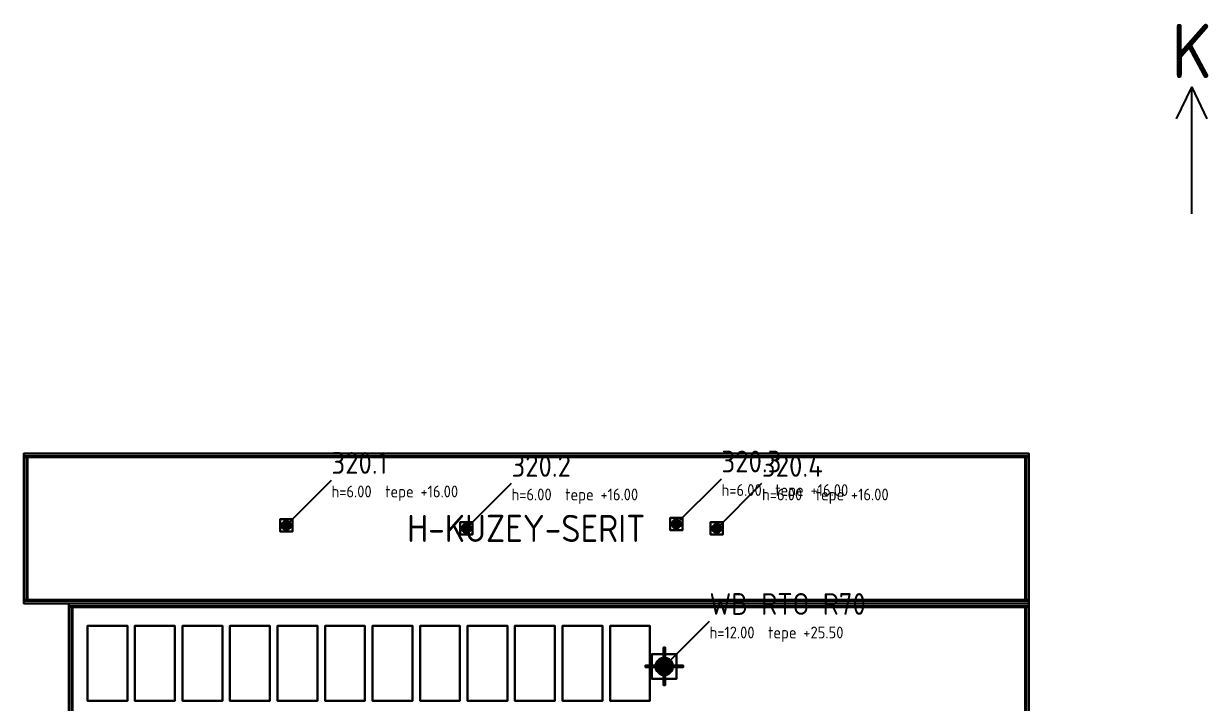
# Model space of a CAD drawing. Header units: metres. Extents: x 0 to 320, y 0 to 192.
# Drawn here: x 189 to 319.8, y 116.6 to 191.7 of the extents above; entities that cross this region are included whole.
import ezdxf
from ezdxf.enums import TextEntityAlignment as Align

# ---------------------------------------------------------------- set-up
doc = ezdxf.new("R2010")
doc.units = ezdxf.units.M
for name, color, linetype in [('00-SINIR', 8, 'Continuous'), ('01-EKSEN', 8, 'Continuous'), ('05-CEPHE', 253, 'Continuous'), ('10-CATI-DOSEME', 254, 'Continuous'), ('11-PARAPET', 9, 'Continuous'), ('14-SED-CATI', 150, 'Continuous'), ('15-SED-CAM', 140, 'Continuous'), ('20-BACA-320', 190, 'Continuous'), ('20-BACA-RTO', 1, 'Continuous'), ('30-BACA-KODU', 7, 'Continuous'), ('31-KILAVUZ-CIZGI', 8, 'Continuous')]:
    doc.layers.add(name, color=color, linetype=linetype)
doc.styles.add('ANNOT', font='isocp.shx')

# ---------------------------------------------------------------- blocks, each defined once
blk = doc.blocks.new('BACA_320_D800_H6000')
at = {"layer": '20-BACA-320'}
mesh = blk.add_polyface(dxfattribs=at)
corners = [(-0.68, -0.68), (0.68, -0.68), (0.68, 0.68), (-0.68, 0.68), (-0.68, -0.68, 0.4), (0.68, -0.68, 0.4), (0.68, 0.68, 0.4), (-0.68, 0.68, 0.4), (0.4, 0, 0.4), (0.38, 0.12, 0.4), (0.38, 0.12, 5.55), (0.4, 0, 5.55), (0.32, 0.24, 0.4), (0.32, 0.24, 5.55), (0.24, 0.32, 0.4), (0.24, 0.32, 5.55), (0.12, 0.38, 0.4), (0.12, 0.38, 5.55), (0, 0.4, 0.4), (0, 0.4, 5.55), (-0.12, 0.38, 0.4), (-0.12, 0.38, 5.55), (-0.24, 0.32, 0.4), (-0.24, 0.32, 5.55), (-0.32, 0.24, 0.4), (-0.32, 0.24, 5.55), (-0.38, 0.12, 0.4), (-0.38, 0.12, 5.55), (-0.4, 0, 0.4), (-0.4, 0, 5.55), (-0.38, -0.12, 0.4), (-0.38, -0.12, 5.55), (-0.32, -0.24, 0.4), (-0.32, -0.24, 5.55), (-0.24, -0.32, 0.4), (-0.24, -0.32, 5.55), (-0.12, -0.38, 0.4), (-0.12, -0.38, 5.55), (0, -0.4, 0.4), (0, -0.4, 5.55), (0.12, -0.38, 0.4), (0.12, -0.38, 5.55), (0.24, -0.32, 0.4), (0.24, -0.32, 5.55), (0.32, -0.24, 0.4), (0.32, -0.24, 5.55), (0.38, -0.12, 0.4), (0.38, -0.12, 5.55), (0.49, 0, 3.13), (0.46, 0.15, 3.13), (0.46, 0.15, 3.27), (0.49, 0, 3.27), (0.39, 0.29, 3.13), (0.39, 0.29, 3.27), (0.29, 0.39, 3.13), (0.29, 0.39, 3.27), (0.15, 0.46, 3.13), (0.15, 0.46, 3.27), (0, 0.49, 3.13), (0, 0.49, 3.27), (-0.15, 0.46, 3.13), (-0.15, 0.46, 3.27), (-0.29, 0.39, 3.13), (-0.29, 0.39, 3.27), (-0.39, 0.29, 3.13), (-0.39, 0.29, 3.27), (-0.46, 0.15, 3.13), (-0.46, 0.15, 3.27), (-0.49, 0, 3.13), (-0.49, 0, 3.27), (-0.46, -0.15, 3.13), (-0.46, -0.15, 3.27), (-0.39, -0.29, 3.13), (-0.39, -0.29, 3.27), (-0.29, -0.39, 3.13), (-0.29, -0.39, 3.27), (-0.15, -0.46, 3.13), (-0.15, -0.46, 3.27), (0, -0.49, 3.13), (0, -0.49, 3.27), (0.15, -0.46, 3.13), (0.15, -0.46, 3.27), (0.29, -0.39, 3.13), (0.29, -0.39, 3.27), (0.39, -0.29, 3.13), (0.39, -0.29, 3.27), (0.46, -0.15, 3.13), (0.46, -0.15, 3.27), (0.33, 0.11, 5.85), (0.35, 0, 5.85), (0.28, 0.21, 5.85), (0.21, 0.28, 5.85), (0.11, 0.33, 5.85), (0, 0.35, 5.85), (-0.11, 0.33, 5.85), (-0.21, 0.28, 5.85), (-0.28, 0.21, 5.85), (-0.33, 0.11, 5.85), (-0.35, 0, 5.85), (-0.33, -0.11, 5.85), (-0.28, -0.21, 5.85), (-0.21, -0.28, 5.85), (-0.11, -0.33, 5.85), (0, -0.35, 5.85), (0.11, -0.33, 5.85), (0.21, -0.28, 5.85), (0.28, -0.21, 5.85), (0.33, -0.11, 5.85), (0.38, 0, 5.85), (0.36, 0.12, 5.85), (0.36, 0.12, 6), (0.38, 0, 6), (0.31, 0.22, 5.85), (0.31, 0.22, 6), (0.22, 0.31, 5.85), (0.22, 0.31, 6), (0.12, 0.36, 5.85), (0.12, 0.36, 6), (0, 0.38, 5.85), (0, 0.38, 6), (-0.12, 0.36, 5.85), (-0.12, 0.36, 6), (-0.22, 0.31, 5.85), (-0.22, 0.31, 6), (-0.31, 0.22, 5.85), (-0.31, 0.22, 6), (-0.36, 0.12, 5.85), (-0.36, 0.12, 6), (-0.38, 0, 5.85), (-0.38, 0, 6), (-0.36, -0.12, 5.85), (-0.36, -0.12, 6), (-0.31, -0.22, 5.85), (-0.31, -0.22, 6), (-0.22, -0.31, 5.85), (-0.22, -0.31, 6), (-0.12, -0.36, 5.85), (-0.12, -0.36, 6), (0, -0.38, 5.85), (0, -0.38, 6), (0.12, -0.36, 5.85), (0.12, -0.36, 6), (0.22, -0.31, 5.85), (0.22, -0.31, 6), (0.31, -0.22, 5.85), (0.31, -0.22, 6), (0.36, -0.12, 5.85), (0.36, -0.12, 6)]
mesh.append_faces([[corners[k] for k in face] for face in [(0, 1, 2, 3), (4, 5, 6, 7), (0, 1, 5, 4), (1, 2, 6, 5), (2, 3, 7, 6), (3, 0, 4, 7), (8, 9, 10, 11), (9, 12, 13, 10), (12, 14, 15, 13), (14, 16, 17, 15), (16, 18, 19, 17), (18, 20, 21, 19), (20, 22, 23, 21), (22, 24, 25, 23), (24, 26, 27, 25), (26, 28, 29, 27), (28, 30, 31, 29), (30, 32, 33, 31), (32, 34, 35, 33), (34, 36, 37, 35), (36, 38, 39, 37), (38, 40, 41, 39), (40, 42, 43, 41), (42, 44, 45, 43), (44, 46, 47, 45), (46, 8, 11, 47), (8, 9, 12), (11, 10, 13), (8, 12, 14), (11, 13, 15), (8, 14, 16), (11, 15, 17), (8, 16, 18), (11, 17, 19), (8, 18, 20), (11, 19, 21), (8, 20, 22), (11, 21, 23), (8, 22, 24), (11, 23, 25), (8, 24, 26), (11, 25, 27), (8, 26, 28), (11, 27, 29), (8, 28, 30), (11, 29, 31), (8, 30, 32), (11, 31, 33), (8, 32, 34), (11, 33, 35), (8, 34, 36), (11, 35, 37), (8, 36, 38), (11, 37, 39), (8, 38, 40), (11, 39, 41), (8, 40, 42), (11, 41, 43), (8, 42, 44), (11, 43, 45), (8, 44, 46), (11, 45, 47), (48, 49, 50, 51), (49, 52, 53, 50), (52, 54, 55, 53), (54, 56, 57, 55), (56, 58, 59, 57), (58, 60, 61, 59), (60, 62, 63, 61), (62, 64, 65, 63), (64, 66, 67, 65), (66, 68, 69, 67), (68, 70, 71, 69), (70, 72, 73, 71), (72, 74, 75, 73), (74, 76, 77, 75), (76, 78, 79, 77), (78, 80, 81, 79), (80, 82, 83, 81), (82, 84, 85, 83), (84, 86, 87, 85), (86, 48, 51, 87), (11, 10, 88, 89), (10, 13, 90, 88), (13, 15, 91, 90), (15, 17, 92, 91), (17, 19, 93, 92), (19, 21, 94, 93), (21, 23, 95, 94), (23, 25, 96, 95), (25, 27, 97, 96), (27, 29, 98, 97), (29, 31, 99, 98), (31, 33, 100, 99), (33, 35, 101, 100), (35, 37, 102, 101), (37, 39, 103, 102), (39, 41, 104, 103), (41, 43, 105, 104), (43, 45, 106, 105), (45, 47, 107, 106), (47, 11, 89, 107), (108, 109, 110, 111), (109, 112, 113, 110), (112, 114, 115, 113), (114, 116, 117, 115), (116, 118, 119, 117), (118, 120, 121, 119), (120, 122, 123, 121), (122, 124, 125, 123), (124, 126, 127, 125), (126, 128, 129, 127), (128, 130, 131, 129), (130, 132, 133, 131), (132, 134, 135, 133), (134, 136, 137, 135), (136, 138, 139, 137), (138, 140, 141, 139), (140, 142, 143, 141), (142, 144, 145, 143), (144, 146, 147, 145), (146, 108, 111, 147), (108, 109, 112), (111, 110, 113), (108, 112, 114), (111, 113, 115), (108, 114, 116), (111, 115, 117), (108, 116, 118), (111, 117, 119), (108, 118, 120), (111, 119, 121), (108, 120, 122), (111, 121, 123), (108, 122, 124), (111, 123, 125), (108, 124, 126), (111, 125, 127), (108, 126, 128), (111, 127, 129), (108, 128, 130), (111, 129, 131), (108, 130, 132), (111, 131, 133), (108, 132, 134), (111, 133, 135), (108, 134, 136), (111, 135, 137), (108, 136, 138), (111, 137, 139), (108, 138, 140), (111, 139, 141), (108, 140, 142), (111, 141, 143), (108, 142, 144), (111, 143, 145), (108, 144, 146), (111, 145, 147)]])
blk = doc.blocks.new('BACA_RTO_D1600_H12000')
at = {"layer": '20-BACA-RTO'}
for p, q in [((0, 2.08, 0.18), (0, 0.8, 6.6)), ((-2.08, 0, 0.18), (-0.8, 0, 6.6)), ((2.08, 0, 0.18), (0.8, 0, 6.6)), ((0, -2.08, 0.18), (0, -0.8, 6.6))]:
    blk.add_line(p, q, dxfattribs=at)
mesh = blk.add_polyface(dxfattribs=at)
corners = [(-1.36, -1.36), (1.36, -1.36), (1.36, 1.36), (-1.36, 1.36), (-1.36, -1.36, 0.4), (1.36, -1.36, 0.4), (1.36, 1.36, 0.4), (-1.36, 1.36, 0.4), (0.8, 0, 0.4), (0.76, 0.25, 0.4), (0.76, 0.25, 11.55), (0.8, 0, 11.55), (0.65, 0.47, 0.4), (0.65, 0.47, 11.55), (0.47, 0.65, 0.4), (0.47, 0.65, 11.55), (0.25, 0.76, 0.4), (0.25, 0.76, 11.55), (0, 0.8, 0.4), (0, 0.8, 11.55), (-0.25, 0.76, 0.4), (-0.25, 0.76, 11.55), (-0.47, 0.65, 0.4), (-0.47, 0.65, 11.55), (-0.65, 0.47, 0.4), (-0.65, 0.47, 11.55), (-0.76, 0.25, 0.4), (-0.76, 0.25, 11.55), (-0.8, 0, 0.4), (-0.8, 0, 11.55), (-0.76, -0.25, 0.4), (-0.76, -0.25, 11.55), (-0.65, -0.47, 0.4), (-0.65, -0.47, 11.55), (-0.47, -0.65, 0.4), (-0.47, -0.65, 11.55), (-0.25, -0.76, 0.4), (-0.25, -0.76, 11.55), (0, -0.8, 0.4), (0, -0.8, 11.55), (0.25, -0.76, 0.4), (0.25, -0.76, 11.55), (0.47, -0.65, 0.4), (0.47, -0.65, 11.55), (0.65, -0.47, 0.4), (0.65, -0.47, 11.55), (0.76, -0.25, 0.4), (0.76, -0.25, 11.55), (0.98, 0, 6.13), (0.93, 0.3, 6.13), (0.93, 0.3, 6.27), (0.98, 0, 6.27), (0.79, 0.57, 6.13), (0.79, 0.57, 6.27), (0.57, 0.79, 6.13), (0.57, 0.79, 6.27), (0.3, 0.93, 6.13), (0.3, 0.93, 6.27), (0, 0.98, 6.13), (0, 0.98, 6.27), (-0.3, 0.93, 6.13), (-0.3, 0.93, 6.27), (-0.57, 0.79, 6.13), (-0.57, 0.79, 6.27), (-0.79, 0.57, 6.13), (-0.79, 0.57, 6.27), (-0.93, 0.3, 6.13), (-0.93, 0.3, 6.27), (-0.98, 0, 6.13), (-0.98, 0, 6.27), (-0.93, -0.3, 6.13), (-0.93, -0.3, 6.27), (-0.79, -0.57, 6.13), (-0.79, -0.57, 6.27), (-0.57, -0.79, 6.13), (-0.57, -0.79, 6.27), (-0.3, -0.93, 6.13), (-0.3, -0.93, 6.27), (0, -0.98, 6.13), (0, -0.98, 6.27), (0.3, -0.93, 6.13), (0.3, -0.93, 6.27), (0.57, -0.79, 6.13), (0.57, -0.79, 6.27), (0.79, -0.57, 6.13), (0.79, -0.57, 6.27), (0.93, -0.3, 6.13), (0.93, -0.3, 6.27), (0.67, 0.22, 11.85), (0.7, 0, 11.85), (0.57, 0.41, 11.85), (0.41, 0.57, 11.85), (0.22, 0.67, 11.85), (0, 0.7, 11.85), (-0.22, 0.67, 11.85), (-0.41, 0.57, 11.85), (-0.57, 0.41, 11.85), (-0.67, 0.22, 11.85), (-0.7, 0, 11.85), (-0.67, -0.22, 11.85), (-0.57, -0.41, 11.85), (-0.41, -0.57, 11.85), (-0.22, -0.67, 11.85), (0, -0.7, 11.85), (0.22, -0.67, 11.85), (0.41, -0.57, 11.85), (0.57, -0.41, 11.85), (0.67, -0.22, 11.85), (0.76, 0, 11.85), (0.72, 0.23, 11.85), (0.72, 0.23, 12), (0.76, 0, 12), (0.61, 0.45, 11.85), (0.61, 0.45, 12), (0.45, 0.61, 11.85), (0.45, 0.61, 12), (0.23, 0.72, 11.85), (0.23, 0.72, 12), (0, 0.76, 11.85), (0, 0.76, 12), (-0.23, 0.72, 11.85), (-0.23, 0.72, 12), (-0.45, 0.61, 11.85), (-0.45, 0.61, 12), (-0.61, 0.45, 11.85), (-0.61, 0.45, 12), (-0.72, 0.23, 11.85), (-0.72, 0.23, 12), (-0.76, 0, 11.85), (-0.76, 0, 12), (-0.72, -0.23, 11.85), (-0.72, -0.23, 12), (-0.61, -0.45, 11.85), (-0.61, -0.45, 12), (-0.45, -0.61, 11.85), (-0.45, -0.61, 12), (-0.23, -0.72, 11.85), (-0.23, -0.72, 12), (0, -0.76, 11.85), (0, -0.76, 12), (0.23, -0.72, 11.85), (0.23, -0.72, 12), (0.45, -0.61, 11.85), (0.45, -0.61, 12), (0.61, -0.45, 11.85), (0.61, -0.45, 12), (0.72, -0.23, 11.85), (0.72, -0.23, 12)]
mesh.append_faces([[corners[k] for k in face] for face in [(0, 1, 2, 3), (4, 5, 6, 7), (0, 1, 5, 4), (1, 2, 6, 5), (2, 3, 7, 6), (3, 0, 4, 7), (8, 9, 10, 11), (9, 12, 13, 10), (12, 14, 15, 13), (14, 16, 17, 15), (16, 18, 19, 17), (18, 20, 21, 19), (20, 22, 23, 21), (22, 24, 25, 23), (24, 26, 27, 25), (26, 28, 29, 27), (28, 30, 31, 29), (30, 32, 33, 31), (32, 34, 35, 33), (34, 36, 37, 35), (36, 38, 39, 37), (38, 40, 41, 39), (40, 42, 43, 41), (42, 44, 45, 43), (44, 46, 47, 45), (46, 8, 11, 47), (8, 9, 12), (11, 10, 13), (8, 12, 14), (11, 13, 15), (8, 14, 16), (11, 15, 17), (8, 16, 18), (11, 17, 19), (8, 18, 20), (11, 19, 21), (8, 20, 22), (11, 21, 23), (8, 22, 24), (11, 23, 25), (8, 24, 26), (11, 25, 27), (8, 26, 28), (11, 27, 29), (8, 28, 30), (11, 29, 31), (8, 30, 32), (11, 31, 33), (8, 32, 34), (11, 33, 35), (8, 34, 36), (11, 35, 37), (8, 36, 38), (11, 37, 39), (8, 38, 40), (11, 39, 41), (8, 40, 42), (11, 41, 43), (8, 42, 44), (11, 43, 45), (8, 44, 46), (11, 45, 47), (48, 49, 50, 51), (49, 52, 53, 50), (52, 54, 55, 53), (54, 56, 57, 55), (56, 58, 59, 57), (58, 60, 61, 59), (60, 62, 63, 61), (62, 64, 65, 63), (64, 66, 67, 65), (66, 68, 69, 67), (68, 70, 71, 69), (70, 72, 73, 71), (72, 74, 75, 73), (74, 76, 77, 75), (76, 78, 79, 77), (78, 80, 81, 79), (80, 82, 83, 81), (82, 84, 85, 83), (84, 86, 87, 85), (86, 48, 51, 87), (11, 10, 88, 89), (10, 13, 90, 88), (13, 15, 91, 90), (15, 17, 92, 91), (17, 19, 93, 92), (19, 21, 94, 93), (21, 23, 95, 94), (23, 25, 96, 95), (25, 27, 97, 96), (27, 29, 98, 97), (29, 31, 99, 98), (31, 33, 100, 99), (33, 35, 101, 100), (35, 37, 102, 101), (37, 39, 103, 102), (39, 41, 104, 103), (41, 43, 105, 104), (43, 45, 106, 105), (45, 47, 107, 106), (47, 11, 89, 107), (108, 109, 110, 111), (109, 112, 113, 110), (112, 114, 115, 113), (114, 116, 117, 115), (116, 118, 119, 117), (118, 120, 121, 119), (120, 122, 123, 121), (122, 124, 125, 123), (124, 126, 127, 125), (126, 128, 129, 127), (128, 130, 131, 129), (130, 132, 133, 131), (132, 134, 135, 133), (134, 136, 137, 135), (136, 138, 139, 137), (138, 140, 141, 139), (140, 142, 143, 141), (142, 144, 145, 143), (144, 146, 147, 145), (146, 108, 111, 147), (108, 109, 112), (111, 110, 113), (108, 112, 114), (111, 113, 115), (108, 114, 116), (111, 115, 117), (108, 116, 118), (111, 117, 119), (108, 118, 120), (111, 119, 121), (108, 120, 122), (111, 121, 123), (108, 122, 124), (111, 123, 125), (108, 124, 126), (111, 125, 127), (108, 126, 128), (111, 127, 129), (108, 128, 130), (111, 129, 131), (108, 130, 132), (111, 131, 133), (108, 132, 134), (111, 133, 135), (108, 134, 136), (111, 135, 137), (108, 136, 138), (111, 137, 139), (108, 138, 140), (111, 139, 141), (108, 140, 142), (111, 141, 143), (108, 142, 144), (111, 143, 145), (108, 144, 146), (111, 145, 147)]])
mesh = blk.add_polyface(dxfattribs=at)
corners = [(-0.09, 0.72), (0.09, 0.72), (0.09, 2.08), (-0.09, 2.08), (-0.09, 0.72, 0.18), (0.09, 0.72, 0.18), (0.09, 2.08, 0.18), (-0.09, 2.08, 0.18)]
mesh.append_faces([[corners[k] for k in face] for face in [(0, 1, 2, 3), (4, 5, 6, 7), (0, 1, 5, 4), (1, 2, 6, 5), (2, 3, 7, 6), (3, 0, 4, 7)]])
mesh = blk.add_polyface(dxfattribs=at)
corners = [(-2.08, -0.09), (-0.72, -0.09), (-0.72, 0.09), (-2.08, 0.09), (-2.08, -0.09, 0.18), (-0.72, -0.09, 0.18), (-0.72, 0.09, 0.18), (-2.08, 0.09, 0.18)]
mesh.append_faces([[corners[k] for k in face] for face in [(0, 1, 2, 3), (4, 5, 6, 7), (0, 1, 5, 4), (1, 2, 6, 5), (2, 3, 7, 6), (3, 0, 4, 7)]])
mesh = blk.add_polyface(dxfattribs=at)
corners = [(0.72, -0.09), (2.08, -0.09), (2.08, 0.09), (0.72, 0.09), (0.72, -0.09, 0.18), (2.08, -0.09, 0.18), (2.08, 0.09, 0.18), (0.72, 0.09, 0.18)]
mesh.append_faces([[corners[k] for k in face] for face in [(0, 1, 2, 3), (4, 5, 6, 7), (0, 1, 5, 4), (1, 2, 6, 5), (2, 3, 7, 6), (3, 0, 4, 7)]])
mesh = blk.add_polyface(dxfattribs=at)
corners = [(-0.09, -2.08), (0.09, -2.08), (0.09, -0.72), (-0.09, -0.72), (-0.09, -2.08, 0.18), (0.09, -2.08, 0.18), (0.09, -0.72, 0.18), (-0.09, -0.72, 0.18)]
mesh.append_faces([[corners[k] for k in face] for face in [(0, 1, 2, 3), (4, 5, 6, 7), (0, 1, 5, 4), (1, 2, 6, 5), (2, 3, 7, 6), (3, 0, 4, 7)]])

msp = doc.modelspace()

# ---------------------------------------------------------------- linework, layer by layer
at = {"layer": '00-SINIR'}
for points in [[(188.96, 127.63), (300.01, 127.63), (300.01, 144.2), (188.96, 144.2)], [(193.93, 48.07), (300.01, 48.07), (300.01, 127.63), (193.93, 127.63)]]:
    msp.add_lwpolyline(points, close=True, dxfattribs=at)
at = {"layer": '01-EKSEN'}
for points in [[(316.33, 181.17, 0), (318.01, 184.67, 0), (319.69, 181.17, 0)], [(318.01, 170.67, 0), (318.01, 184.67, 0)]]:
    msp.add_polyline3d(points, dxfattribs=at)
at = {"layer": '31-KILAVUZ-CIZGI'}
for points in [[(261.06, 136.41, 16), (261.06, 136.41, 18.5), (266.06, 141.41, 18.5)], [(217.96, 136.25, 16), (217.96, 136.25, 18.5), (222.96, 141.25, 18.5)], [(237.85, 135.92, 16), (237.85, 135.92, 18.5), (242.85, 140.92, 18.5)], [(265.53, 135.92, 16), (265.53, 135.92, 18.5), (270.53, 140.92, 18.5)], [(259.73, 120.67, 25.5), (259.73, 120.67, 28), (264.73, 125.67, 28)]]:
    msp.add_polyline3d(points, dxfattribs=at)

# ---------------------------------------------------------------- block references
at = {"layer": '20-BACA-320'}
for p in [(217.96, 136.25, 10), (237.85, 135.92, 10), (261.06, 136.41, 10), (265.53, 135.92, 10)]:
    msp.add_blockref('BACA_320_D800_H6000', p, dxfattribs=at)
at = {"layer": '20-BACA-RTO'}
msp.add_blockref('BACA_RTO_D1600_H12000', (259.73, 120.67, 13.5), dxfattribs=at)

# ---------------------------------------------------------------- texts
at = {"layer": '01-EKSEN', "style": 'ANNOT'}
msp.add_text('K', height=6, dxfattribs=at).set_placement((318.01, 188.67), align=Align.MIDDLE_CENTER)
at = {"layer": '30-BACA-KODU', "color": 190, "style": 'ANNOT'}
for s, p in [('320.1', (222.96, 141.95, 18.5)), ('320.2', (242.85, 141.62, 18.5)), ('320.3', (266.06, 142.11, 18.5)), ('320.4', (270.53, 141.62, 18.5))]:
    msp.add_text(s, height=2.4, dxfattribs=at).set_placement(p)
at = {"layer": '30-BACA-KODU', "color": 8, "style": 'ANNOT'}
for s, p in [('h=6.00  tepe +16.00', (222.96, 139.35, 18.5)), ('h=6.00  tepe +16.00', (242.85, 139.02, 18.5)), ('h=6.00  tepe +16.00', (266.06, 139.51, 18.5)), ('h=6.00  tepe +16.00', (270.53, 139.02, 18.5)), ('h=12.00  tepe +25.50', (264.73, 123.77, 28))]:
    msp.add_text(s, height=1.3, dxfattribs=at).set_placement(p)
msp.add_text('H-KUZEY-SERIT', height=3, dxfattribs=at).set_placement((244.48, 135.92, 10.2), align=Align.MIDDLE_CENTER)
at = {"layer": '30-BACA-KODU', "color": 1, "style": 'ANNOT'}
msp.add_text('WB-RTO-R70', height=2.4, dxfattribs=at).set_placement((264.73, 126.37, 28))

# ---------------------------------------------------------------- meshes
at = {"layer": '05-CEPHE'}
mesh = msp.add_polyface(dxfattribs=at)
corners = [(188.96, 127.63), (300.01, 127.63), (300.01, 128.03), (188.96, 128.03), (188.96, 127.63, 9.7), (300.01, 127.63, 9.7), (300.01, 128.03, 9.7), (188.96, 128.03, 9.7), (188.96, 143.8), (300.01, 143.8), (300.01, 144.2), (188.96, 144.2), (188.96, 143.8, 9.7), (300.01, 143.8, 9.7), (300.01, 144.2, 9.7), (188.96, 144.2, 9.7), (189.36, 128.03), (189.36, 143.8), (189.36, 128.03, 9.7), (189.36, 143.8, 9.7), (299.61, 128.03), (299.61, 143.8), (299.61, 128.03, 9.7), (299.61, 143.8, 9.7)]
mesh.append_faces([[corners[k] for k in face] for face in [(0, 1, 2, 3), (4, 5, 6, 7), (0, 1, 5, 4), (1, 2, 6, 5), (2, 3, 7, 6), (3, 0, 4, 7), (8, 9, 10, 11), (12, 13, 14, 15), (8, 9, 13, 12), (9, 10, 14, 13), (10, 11, 15, 14), (11, 8, 12, 15), (3, 16, 17, 8), (7, 18, 19, 12), (3, 16, 18, 7), (16, 17, 19, 18), (17, 8, 12, 19), (8, 3, 7, 12), (20, 2, 9, 21), (22, 6, 13, 23), (20, 2, 6, 22), (2, 9, 13, 6), (9, 21, 23, 13), (21, 20, 22, 23)]])
mesh = msp.add_polyface(dxfattribs=at)
corners = [(193.93, 48.07), (300.01, 48.07), (300.01, 48.47), (193.93, 48.47), (193.93, 48.07, 13.1), (300.01, 48.07, 13.1), (300.01, 48.47, 13.1), (193.93, 48.47, 13.1), (193.93, 127.23), (300.01, 127.23), (300.01, 127.63), (193.93, 127.63), (193.93, 127.23, 13.1), (300.01, 127.23, 13.1), (300.01, 127.63, 13.1), (193.93, 127.63, 13.1), (194.33, 48.47), (194.33, 127.23), (194.33, 48.47, 13.1), (194.33, 127.23, 13.1), (299.61, 48.47), (299.61, 127.23), (299.61, 48.47, 13.1), (299.61, 127.23, 13.1)]
mesh.append_faces([[corners[k] for k in face] for face in [(0, 1, 2, 3), (4, 5, 6, 7), (0, 1, 5, 4), (1, 2, 6, 5), (2, 3, 7, 6), (3, 0, 4, 7), (8, 9, 10, 11), (12, 13, 14, 15), (8, 9, 13, 12), (9, 10, 14, 13), (10, 11, 15, 14), (11, 8, 12, 15), (3, 16, 17, 8), (7, 18, 19, 12), (3, 16, 18, 7), (16, 17, 19, 18), (17, 8, 12, 19), (8, 3, 7, 12), (20, 2, 9, 21), (22, 6, 13, 23), (20, 2, 6, 22), (2, 9, 13, 6), (9, 21, 23, 13), (21, 20, 22, 23)]])
at = {"layer": '10-CATI-DOSEME'}
mesh = msp.add_polyface(dxfattribs=at)
corners = [(188.96, 127.63, 9.7), (300.01, 127.63, 9.7), (300.01, 144.2, 9.7), (188.96, 144.2, 9.7), (188.96, 127.63, 10), (300.01, 127.63, 10), (300.01, 144.2, 10), (188.96, 144.2, 10)]
mesh.append_faces([[corners[k] for k in face] for face in [(0, 1, 2, 3), (4, 5, 6, 7), (0, 1, 5, 4), (1, 2, 6, 5), (2, 3, 7, 6), (3, 0, 4, 7)]])
mesh = msp.add_polyface(dxfattribs=at)
corners = [(193.93, 48.07, 13.1), (300.01, 48.07, 13.1), (300.01, 127.63, 13.1), (193.93, 127.63, 13.1), (193.93, 48.07, 13.5), (300.01, 48.07, 13.5), (300.01, 127.63, 13.5), (193.93, 127.63, 13.5)]
mesh.append_faces([[corners[k] for k in face] for face in [(0, 1, 2, 3), (4, 5, 6, 7), (0, 1, 5, 4), (1, 2, 6, 5), (2, 3, 7, 6), (3, 0, 4, 7)]])
at = {"layer": '11-PARAPET'}
mesh = msp.add_polyface(dxfattribs=at)
corners = [(188.96, 127.63, 10), (300.01, 127.63, 10), (300.01, 127.93, 10), (188.96, 127.93, 10), (188.96, 127.63, 10.9), (300.01, 127.63, 10.9), (300.01, 127.93, 10.9), (188.96, 127.93, 10.9), (188.96, 143.9, 10), (300.01, 143.9, 10), (300.01, 144.2, 10), (188.96, 144.2, 10), (188.96, 143.9, 10.9), (300.01, 143.9, 10.9), (300.01, 144.2, 10.9), (188.96, 144.2, 10.9), (189.26, 127.93, 10), (189.26, 143.9, 10), (189.26, 127.93, 10.9), (189.26, 143.9, 10.9), (299.71, 127.93, 10), (299.71, 143.9, 10), (299.71, 127.93, 10.9), (299.71, 143.9, 10.9)]
mesh.append_faces([[corners[k] for k in face] for face in [(0, 1, 2, 3), (4, 5, 6, 7), (0, 1, 5, 4), (1, 2, 6, 5), (2, 3, 7, 6), (3, 0, 4, 7), (8, 9, 10, 11), (12, 13, 14, 15), (8, 9, 13, 12), (9, 10, 14, 13), (10, 11, 15, 14), (11, 8, 12, 15), (3, 16, 17, 8), (7, 18, 19, 12), (3, 16, 18, 7), (16, 17, 19, 18), (17, 8, 12, 19), (8, 3, 7, 12), (20, 2, 9, 21), (22, 6, 13, 23), (20, 2, 6, 22), (2, 9, 13, 6), (9, 21, 23, 13), (21, 20, 22, 23)]])
mesh = msp.add_polyface(dxfattribs=at)
corners = [(193.93, 48.07, 13.5), (300.01, 48.07, 13.5), (300.01, 48.37, 13.5), (193.93, 48.37, 13.5), (193.93, 48.07, 14.5), (300.01, 48.07, 14.5), (300.01, 48.37, 14.5), (193.93, 48.37, 14.5), (193.93, 127.33, 13.5), (300.01, 127.33, 13.5), (300.01, 127.63, 13.5), (193.93, 127.63, 13.5), (193.93, 127.33, 14.5), (300.01, 127.33, 14.5), (300.01, 127.63, 14.5), (193.93, 127.63, 14.5), (194.23, 48.37, 13.5), (194.23, 127.33, 13.5), (194.23, 48.37, 14.5), (194.23, 127.33, 14.5), (299.71, 48.37, 13.5), (299.71, 127.33, 13.5), (299.71, 48.37, 14.5), (299.71, 127.33, 14.5)]
mesh.append_faces([[corners[k] for k in face] for face in [(0, 1, 2, 3), (4, 5, 6, 7), (0, 1, 5, 4), (1, 2, 6, 5), (2, 3, 7, 6), (3, 0, 4, 7), (8, 9, 10, 11), (12, 13, 14, 15), (8, 9, 13, 12), (9, 10, 14, 13), (10, 11, 15, 14), (11, 8, 12, 15), (3, 16, 17, 8), (7, 18, 19, 12), (3, 16, 18, 7), (16, 17, 19, 18), (17, 8, 12, 19), (8, 3, 7, 12), (20, 2, 9, 21), (22, 6, 13, 23), (20, 2, 6, 22), (2, 9, 13, 6), (9, 21, 23, 13), (21, 20, 22, 23)]])
at = {"layer": '14-SED-CATI'}
mesh = msp.add_polyface(dxfattribs=at)
corners = [(196, 116.85, 13.9), (196, 125.14, 13.9), (200.41, 125.14, 13.9), (200.41, 116.85, 13.9), (196, 125.14, 16.9), (200.41, 125.14, 16.9)]
mesh.append_faces([[corners[k] for k in face] for face in [(0, 1, 2, 3), (1, 4, 5, 2), (4, 0, 3, 5), (0, 1, 4), (3, 2, 5)]])
mesh = msp.add_polyface(dxfattribs=at)
corners = [(201.25, 116.85, 13.9), (201.25, 125.14, 13.9), (205.66, 125.14, 13.9), (205.66, 116.85, 13.9), (201.25, 125.14, 16.9), (205.66, 125.14, 16.9)]
mesh.append_faces([[corners[k] for k in face] for face in [(0, 1, 2, 3), (1, 4, 5, 2), (4, 0, 3, 5), (0, 1, 4), (3, 2, 5)]])
mesh = msp.add_polyface(dxfattribs=at)
corners = [(206.5, 116.85, 13.9), (206.5, 125.14, 13.9), (210.91, 125.14, 13.9), (210.91, 116.85, 13.9), (206.5, 125.14, 16.9), (210.91, 125.14, 16.9)]
mesh.append_faces([[corners[k] for k in face] for face in [(0, 1, 2, 3), (1, 4, 5, 2), (4, 0, 3, 5), (0, 1, 4), (3, 2, 5)]])
mesh = msp.add_polyface(dxfattribs=at)
corners = [(211.75, 116.85, 13.9), (211.75, 125.14, 13.9), (216.16, 125.14, 13.9), (216.16, 116.85, 13.9), (211.75, 125.14, 16.9), (216.16, 125.14, 16.9)]
mesh.append_faces([[corners[k] for k in face] for face in [(0, 1, 2, 3), (1, 4, 5, 2), (4, 0, 3, 5), (0, 1, 4), (3, 2, 5)]])
mesh = msp.add_polyface(dxfattribs=at)
corners = [(217, 116.85, 13.9), (217, 125.14, 13.9), (221.41, 125.14, 13.9), (221.41, 116.85, 13.9), (217, 125.14, 16.9), (221.41, 125.14, 16.9)]
mesh.append_faces([[corners[k] for k in face] for face in [(0, 1, 2, 3), (1, 4, 5, 2), (4, 0, 3, 5), (0, 1, 4), (3, 2, 5)]])
mesh = msp.add_polyface(dxfattribs=at)
corners = [(222.25, 116.85, 13.9), (222.25, 125.14, 13.9), (226.66, 125.14, 13.9), (226.66, 116.85, 13.9), (222.25, 125.14, 16.9), (226.66, 125.14, 16.9)]
mesh.append_faces([[corners[k] for k in face] for face in [(0, 1, 2, 3), (1, 4, 5, 2), (4, 0, 3, 5), (0, 1, 4), (3, 2, 5)]])
mesh = msp.add_polyface(dxfattribs=at)
corners = [(227.5, 116.85, 13.9), (227.5, 125.14, 13.9), (231.91, 125.14, 13.9), (231.91, 116.85, 13.9), (227.5, 125.14, 16.9), (231.91, 125.14, 16.9)]
mesh.append_faces([[corners[k] for k in face] for face in [(0, 1, 2, 3), (1, 4, 5, 2), (4, 0, 3, 5), (0, 1, 4), (3, 2, 5)]])
mesh = msp.add_polyface(dxfattribs=at)
corners = [(232.75, 116.85, 13.9), (232.75, 125.14, 13.9), (237.16, 125.14, 13.9), (237.16, 116.85, 13.9), (232.75, 125.14, 16.9), (237.16, 125.14, 16.9)]
mesh.append_faces([[corners[k] for k in face] for face in [(0, 1, 2, 3), (1, 4, 5, 2), (4, 0, 3, 5), (0, 1, 4), (3, 2, 5)]])
mesh = msp.add_polyface(dxfattribs=at)
corners = [(237.99, 116.85, 13.9), (237.99, 125.14, 13.9), (242.4, 125.14, 13.9), (242.4, 116.85, 13.9), (237.99, 125.14, 16.9), (242.4, 125.14, 16.9)]
mesh.append_faces([[corners[k] for k in face] for face in [(0, 1, 2, 3), (1, 4, 5, 2), (4, 0, 3, 5), (0, 1, 4), (3, 2, 5)]])
mesh = msp.add_polyface(dxfattribs=at)
corners = [(243.24, 116.85, 13.9), (243.24, 125.14, 13.9), (247.65, 125.14, 13.9), (247.65, 116.85, 13.9), (243.24, 125.14, 16.9), (247.65, 125.14, 16.9)]
mesh.append_faces([[corners[k] for k in face] for face in [(0, 1, 2, 3), (1, 4, 5, 2), (4, 0, 3, 5), (0, 1, 4), (3, 2, 5)]])
mesh = msp.add_polyface(dxfattribs=at)
corners = [(248.49, 116.85, 13.9), (248.49, 125.14, 13.9), (252.9, 125.14, 13.9), (252.9, 116.85, 13.9), (248.49, 125.14, 16.9), (252.9, 125.14, 16.9)]
mesh.append_faces([[corners[k] for k in face] for face in [(0, 1, 2, 3), (1, 4, 5, 2), (4, 0, 3, 5), (0, 1, 4), (3, 2, 5)]])
mesh = msp.add_polyface(dxfattribs=at)
corners = [(253.74, 116.85, 13.9), (253.74, 125.14, 13.9), (258.15, 125.14, 13.9), (258.15, 116.85, 13.9), (253.74, 125.14, 16.9), (258.15, 125.14, 16.9)]
mesh.append_faces([[corners[k] for k in face] for face in [(0, 1, 2, 3), (1, 4, 5, 2), (4, 0, 3, 5), (0, 1, 4), (3, 2, 5)]])
at = {"layer": '15-SED-CAM'}
mesh = msp.add_polyface(dxfattribs=at)
corners = [(196, 125.14, 13.9), (200.41, 125.14, 13.9), (200.41, 125.14, 16.9), (196, 125.14, 16.9)]
mesh.append_faces([[corners[k] for k in face] for face in [(0, 1, 2, 3)]])
mesh = msp.add_polyface(dxfattribs=at)
corners = [(201.25, 125.14, 13.9), (205.66, 125.14, 13.9), (205.66, 125.14, 16.9), (201.25, 125.14, 16.9)]
mesh.append_faces([[corners[k] for k in face] for face in [(0, 1, 2, 3)]])
mesh = msp.add_polyface(dxfattribs=at)
corners = [(206.5, 125.14, 13.9), (210.91, 125.14, 13.9), (210.91, 125.14, 16.9), (206.5, 125.14, 16.9)]
mesh.append_faces([[corners[k] for k in face] for face in [(0, 1, 2, 3)]])
mesh = msp.add_polyface(dxfattribs=at)
corners = [(211.75, 125.14, 13.9), (216.16, 125.14, 13.9), (216.16, 125.14, 16.9), (211.75, 125.14, 16.9)]
mesh.append_faces([[corners[k] for k in face] for face in [(0, 1, 2, 3)]])
mesh = msp.add_polyface(dxfattribs=at)
corners = [(217, 125.14, 13.9), (221.41, 125.14, 13.9), (221.41, 125.14, 16.9), (217, 125.14, 16.9)]
mesh.append_faces([[corners[k] for k in face] for face in [(0, 1, 2, 3)]])
mesh = msp.add_polyface(dxfattribs=at)
corners = [(222.25, 125.14, 13.9), (226.66, 125.14, 13.9), (226.66, 125.14, 16.9), (222.25, 125.14, 16.9)]
mesh.append_faces([[corners[k] for k in face] for face in [(0, 1, 2, 3)]])
mesh = msp.add_polyface(dxfattribs=at)
corners = [(227.5, 125.14, 13.9), (231.91, 125.14, 13.9), (231.91, 125.14, 16.9), (227.5, 125.14, 16.9)]
mesh.append_faces([[corners[k] for k in face] for face in [(0, 1, 2, 3)]])
mesh = msp.add_polyface(dxfattribs=at)
corners = [(232.75, 125.14, 13.9), (237.16, 125.14, 13.9), (237.16, 125.14, 16.9), (232.75, 125.14, 16.9)]
mesh.append_faces([[corners[k] for k in face] for face in [(0, 1, 2, 3)]])
mesh = msp.add_polyface(dxfattribs=at)
corners = [(237.99, 125.14, 13.9), (242.4, 125.14, 13.9), (242.4, 125.14, 16.9), (237.99, 125.14, 16.9)]
mesh.append_faces([[corners[k] for k in face] for face in [(0, 1, 2, 3)]])
mesh = msp.add_polyface(dxfattribs=at)
corners = [(243.24, 125.14, 13.9), (247.65, 125.14, 13.9), (247.65, 125.14, 16.9), (243.24, 125.14, 16.9)]
mesh.append_faces([[corners[k] for k in face] for face in [(0, 1, 2, 3)]])
mesh = msp.add_polyface(dxfattribs=at)
corners = [(248.49, 125.14, 13.9), (252.9, 125.14, 13.9), (252.9, 125.14, 16.9), (248.49, 125.14, 16.9)]
mesh.append_faces([[corners[k] for k in face] for face in [(0, 1, 2, 3)]])
mesh = msp.add_polyface(dxfattribs=at)
corners = [(253.74, 125.14, 13.9), (258.15, 125.14, 13.9), (258.15, 125.14, 16.9), (253.74, 125.14, 16.9)]
mesh.append_faces([[corners[k] for k in face] for face in [(0, 1, 2, 3)]])

doc.saveas('drawing.dxf')
